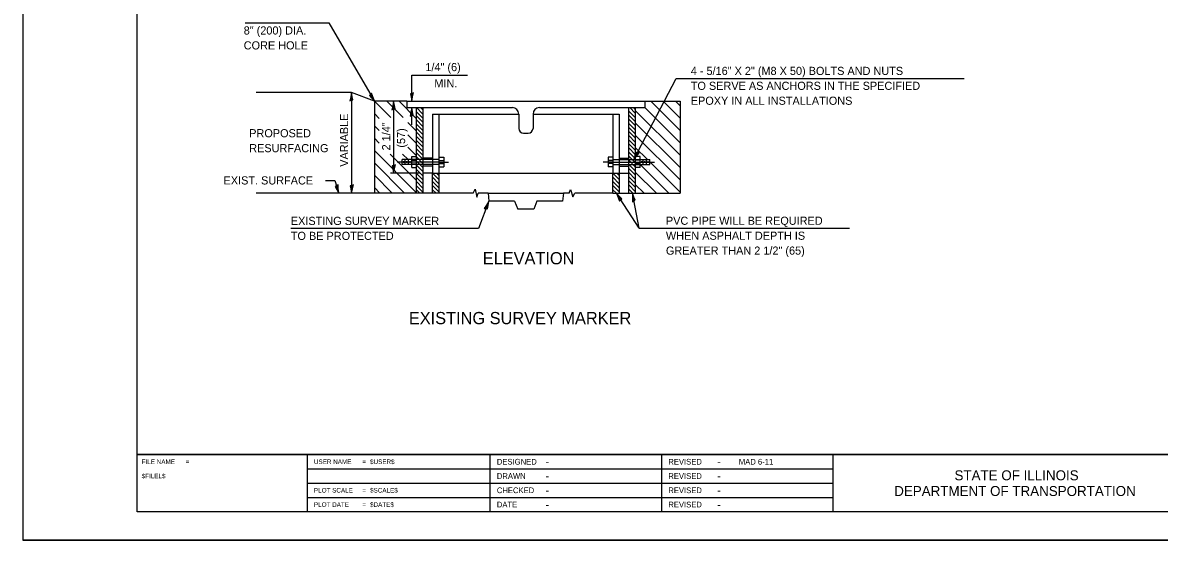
# Model space of a CAD drawing. Extents: x 99219.3 to 99253.3, y 99421.8 to 99443.8.
# Drawn here: x 99219.35 to 99239.23, y 99421.78 to 99430.84 of the extents above; entities that cross this region are included whole.
import ezdxf

# ---------------------------------------------------------------- set-up
doc = ezdxf.new("R2010")
doc.units = 0
for name, color, linetype in [('Design_PR_Railroad Track', 7, 'Continuous'), ('Design_PR_Roadway Dimensions', 7, 'Continuous'), ('Design_PR_Roadway Notes', 7, 'Continuous'), ('Drainage_PR_Adjustment Items', 7, 'Continuous'), ('Level 43', 7, 'Continuous'), ('Level 8', 7, 'Continuous'), ('Sheets_50 Reference Boundary', 7, 'Continuous'), ('Sheets_General Details', 7, 'Continuous'), ('Sheets_Printer Plotting Border', 7, 'Continuous'), ('Topo_Building', 7, 'Continuous'), ('Topo_NonHighway Improvements', 7, 'Continuous')]:
    doc.layers.add(name, color=color, linetype=linetype)

msp = doc.modelspace()

# ---------------------------------------------------------------- linework, layer by layer
at = {"layer": 'Design_PR_Railroad Track'}
for p, q in [((99226.348, 99429.241), (99226.236, 99429.353)), ((99226.348, 99429.169), (99226.236, 99429.281)), ((99226.348, 99429.313), (99226.308, 99429.353)), ((99230.063, 99429.182), (99229.951, 99429.294)), ((99230.063, 99429.254), (99229.965, 99429.353)), ((99230.063, 99429.326), (99230.037, 99429.353)), ((99226.348, 99429.097), (99226.236, 99429.209)), ((99226.348, 99429.025), (99226.236, 99429.137)), ((99226.348, 99428.953), (99226.236, 99429.065)), ((99230.063, 99429.11), (99229.951, 99429.222)), ((99230.063, 99429.038), (99229.951, 99429.15)), ((99230.063, 99428.966), (99229.951, 99429.078)), ((99226.348, 99428.881), (99226.236, 99428.993)), ((99226.348, 99428.809), (99226.236, 99428.921)), ((99226.348, 99428.737), (99226.236, 99428.849)), ((99230.063, 99428.894), (99229.951, 99429.006)), ((99230.063, 99428.822), (99229.951, 99428.935)), ((99230.063, 99428.75), (99229.951, 99428.863)), ((99226.348, 99428.665), (99226.236, 99428.777)), ((99226.348, 99428.593), (99226.236, 99428.705)), ((99226.348, 99428.521), (99226.236, 99428.633)), ((99230.063, 99428.678), (99229.951, 99428.791)), ((99230.063, 99428.607), (99229.951, 99428.719)), ((99230.063, 99428.535), (99229.951, 99428.647)), ((99226.348, 99428.449), (99226.236, 99428.561)), ((99226.348, 99428.377), (99226.236, 99428.489)), ((99230.063, 99428.463), (99229.951, 99428.575)), ((99230.063, 99428.391), (99229.951, 99428.503)), ((99226.348, 99428.306), (99226.236, 99428.417)), ((99226.348, 99428.234), (99226.236, 99428.345)), ((99226.348, 99428.162), (99226.236, 99428.273)), ((99230.063, 99428.319), (99229.951, 99428.431)), ((99230.063, 99428.247), (99229.951, 99428.359)), ((99230.063, 99428.175), (99229.951, 99428.287)), ((99226.348, 99428.09), (99226.236, 99428.201)), ((99226.348, 99428.018), (99226.236, 99428.129)), ((99226.348, 99427.946), (99226.236, 99428.058)), ((99226.628, 99428.093), (99226.516, 99428.205)), ((99226.628, 99428.021), (99226.516, 99428.133)), ((99226.628, 99427.949), (99226.516, 99428.061)), ((99226.628, 99428.165), (99226.588, 99428.205)), ((99229.783, 99428.093), (99229.671, 99428.205)), ((99229.783, 99428.021), (99229.671, 99428.133)), ((99229.783, 99427.949), (99229.671, 99428.061)), ((99229.783, 99428.165), (99229.743, 99428.205)), ((99230.063, 99428.103), (99229.951, 99428.215)), ((99230.063, 99428.031), (99229.951, 99428.143)), ((99230.063, 99427.959), (99229.951, 99428.071)), ((99226.348, 99427.874), (99226.236, 99427.986)), ((99226.295, 99427.855), (99226.236, 99427.914)), ((99226.628, 99427.877), (99226.516, 99427.989)), ((99226.578, 99427.855), (99226.516, 99427.917)), ((99229.783, 99427.877), (99229.671, 99427.989)), ((99229.733, 99427.855), (99229.671, 99427.917)), ((99230.063, 99427.887), (99229.951, 99427.999)), ((99230.023, 99427.855), (99229.951, 99427.927))]:
    msp.add_line(p, q, dxfattribs=at)
at = {"layer": 'Design_PR_Roadway Notes'}
for p, q in [((99223.238, 99430.84), (99224.7, 99430.84)), ((99224.7, 99430.84), (99225.498, 99429.465)), ((99230.035, 99428.443), (99230.78, 99429.866)), ((99230.78, 99429.866), (99235.818, 99429.866)), ((99224.643, 99428.079), (99224.809, 99428.079)), ((99224.809, 99428.079), (99224.877, 99427.855)), ((99230.133, 99427.245), (99229.733, 99427.855)), ((99230.133, 99427.245), (99230.014, 99427.855)), ((99227.503, 99427.715), (99227.32, 99427.239)), ((99230.133, 99427.245), (99233.81, 99427.245)), ((99227.32, 99427.239), (99224.037, 99427.239))]:
    msp.add_line(p, q, dxfattribs=at)
for points in [[(99225.451, 99429.609), (99225.432, 99429.584), (99225.411, 99429.566), (99225.45, 99429.522), (99225.498, 99429.465), (99225.471, 99429.54)], [(99230.131, 99428.56), (99230.101, 99428.563), (99230.074, 99428.571), (99230.058, 99428.515), (99230.035, 99428.443), (99230.085, 99428.506)], [(99224.864, 99428.006), (99224.84, 99427.986), (99224.815, 99427.974), (99224.843, 99427.922), (99224.877, 99427.855), (99224.868, 99427.935)], [(99229.789, 99427.714), (99229.806, 99427.74), (99229.826, 99427.758), (99229.785, 99427.8), (99229.733, 99427.855), (99229.765, 99427.781)], [(99230.012, 99427.703), (99230.037, 99427.721), (99230.063, 99427.731), (99230.04, 99427.785), (99230.014, 99427.855), (99230.015, 99427.775)], [(99227.421, 99427.588), (99227.452, 99427.589), (99227.479, 99427.583), (99227.488, 99427.641), (99227.503, 99427.715), (99227.461, 99427.646)]]:
    msp.add_lwpolyline(points, close=True, dxfattribs=at)
at = {"layer": 'Drainage_PR_Adjustment Items'}
for p, q in [((99225.784, 99429.179), (99225.498, 99429.465)), ((99226, 99429.179), (99225.714, 99429.465)), ((99226.236, 99429.159), (99225.93, 99429.465)), ((99230.847, 99428.953), (99230.335, 99429.465)), ((99230.847, 99429.169), (99230.551, 99429.465)), ((99230.847, 99429.385), (99230.767, 99429.465)), ((99225.582, 99429.165), (99225.498, 99429.249)), ((99230.847, 99428.521), (99230.063, 99429.305)), ((99230.847, 99428.737), (99230.231, 99429.353)), ((99225.582, 99428.95), (99225.498, 99429.033)), ((99226.236, 99428.943), (99226.085, 99429.095)), ((99230.847, 99428.305), (99230.063, 99429.089)), ((99226.236, 99428.727), (99226.085, 99428.879)), ((99230.847, 99428.089), (99230.063, 99428.873)), ((99225.582, 99428.734), (99225.498, 99428.817)), ((99226.236, 99428.511), (99226.085, 99428.663)), ((99230.277, 99428.443), (99230.063, 99428.657)), ((99226.236, 99427.863), (99225.498, 99428.601)), ((99226.236, 99428.079), (99225.777, 99428.538)), ((99226.088, 99428.443), (99225.993, 99428.538)), ((99226.028, 99427.855), (99225.498, 99428.385)), ((99226.236, 99428.295), (99226.228, 99428.303)), ((99230.649, 99427.855), (99230.147, 99428.357)), ((99230.847, 99427.873), (99230.315, 99428.405)), ((99225.812, 99427.855), (99225.498, 99428.169)), ((99230.433, 99427.855), (99230.063, 99428.225)), ((99225.596, 99427.855), (99225.498, 99427.953)), ((99230.217, 99427.855), (99230.063, 99428.009))]:
    msp.add_line(p, q, dxfattribs=at)
at = {"layer": 'Level 43'}
for p, q in [((99226.154, 99429.465), (99226.154, 99429.921)), ((99226.154, 99429.921), (99227.127, 99429.921)), ((99225.099, 99429.619), (99225.099, 99427.855)), ((99225.835, 99429.465), (99225.835, 99428.205)), ((99226.154, 99429.051), (99226.154, 99429.353)), ((99226.292, 99428.205), (99225.779, 99428.205))]:
    msp.add_line(p, q, dxfattribs=at)
for points in [[(99225.068, 99429.47), (99225.097, 99429.483), (99225.124, 99429.487), (99225.112, 99429.545), (99225.099, 99429.619), (99225.085, 99429.54)], [(99225.804, 99429.316), (99225.832, 99429.328), (99225.86, 99429.333), (99225.848, 99429.39), (99225.835, 99429.465), (99225.821, 99429.386)], [(99226.185, 99429.613), (99226.156, 99429.601), (99226.129, 99429.596), (99226.141, 99429.539), (99226.154, 99429.465), (99226.168, 99429.544)], [(99226.123, 99429.204), (99226.151, 99429.216), (99226.179, 99429.221), (99226.167, 99429.279), (99226.154, 99429.353), (99226.139, 99429.274)], [(99225.866, 99428.353), (99225.838, 99428.341), (99225.81, 99428.337), (99225.822, 99428.279), (99225.835, 99428.205), (99225.849, 99428.284)], [(99225.131, 99428.003), (99225.102, 99427.991), (99225.075, 99427.987), (99225.087, 99427.929), (99225.099, 99427.855), (99225.114, 99427.934)]]:
    msp.add_lwpolyline(points, close=True, dxfattribs=at)
at = {"layer": 'Level 8'}
for p, q in [((99225.099, 99429.619), (99223.43, 99429.619)), ((99225.498, 99429.465), (99225.099, 99429.619)), ((99226.068, 99429.465), (99225.498, 99429.465)), ((99225.498, 99429.465), (99225.498, 99427.855)), ((99226.068, 99429.465), (99230.231, 99429.465)), ((99226.068, 99429.465), (99226.068, 99429.353)), ((99230.231, 99429.465), (99230.231, 99429.353)), ((99230.231, 99429.465), (99230.847, 99429.465)), ((99230.847, 99429.465), (99230.847, 99427.855)), ((99226.068, 99429.353), (99227.913, 99429.353)), ((99226.236, 99427.855), (99226.236, 99429.353)), ((99226.348, 99429.353), (99226.348, 99427.855)), ((99228.025, 99429.241), (99228.025, 99428.989)), ((99228.274, 99429.241), (99228.274, 99428.989)), ((99228.386, 99429.353), (99230.231, 99429.353)), ((99229.951, 99427.855), (99229.951, 99429.353)), ((99230.063, 99429.353), (99230.063, 99427.855)), ((99228.109, 99428.905), (99228.19, 99428.905)), ((99226.152, 99428.443), (99225.984, 99428.443)), ((99225.984, 99428.359), (99225.984, 99428.443)), ((99226.04, 99428.359), (99226.04, 99428.443)), ((99226.096, 99428.359), (99226.096, 99428.443)), ((99226.152, 99428.303), (99226.152, 99428.499)), ((99226.152, 99428.499), (99226.236, 99428.499)), ((99226.152, 99428.359), (99226.152, 99428.443)), ((99226.152, 99428.433), (99226.236, 99428.433)), ((99226.516, 99428.471), (99226.348, 99428.471)), ((99229.783, 99428.471), (99229.951, 99428.471)), ((99230.147, 99428.499), (99230.063, 99428.499)), ((99230.147, 99428.433), (99230.063, 99428.433)), ((99230.147, 99428.303), (99230.147, 99428.499)), ((99230.147, 99428.443), (99230.315, 99428.443)), ((99230.147, 99428.359), (99230.147, 99428.443)), ((99230.203, 99428.359), (99230.203, 99428.443)), ((99230.259, 99428.359), (99230.259, 99428.443)), ((99230.315, 99428.359), (99230.315, 99428.443)), ((99226.152, 99428.359), (99225.984, 99428.359)), ((99226.012, 99428.387), (99226.012, 99428.415)), ((99226.068, 99428.387), (99226.068, 99428.415)), ((99226.124, 99428.387), (99226.124, 99428.415)), ((99226.152, 99428.368), (99226.236, 99428.368)), ((99226.152, 99428.303), (99226.236, 99428.303)), ((99226.236, 99428.387), (99226.236, 99428.415)), ((99226.516, 99428.331), (99226.348, 99428.331)), ((99229.783, 99428.331), (99229.951, 99428.331)), ((99230.063, 99428.387), (99230.063, 99428.415)), ((99230.147, 99428.368), (99230.063, 99428.368)), ((99230.147, 99428.303), (99230.063, 99428.303)), ((99230.147, 99428.359), (99230.315, 99428.359)), ((99230.175, 99428.387), (99230.175, 99428.415)), ((99230.231, 99428.387), (99230.231, 99428.415)), ((99230.287, 99428.387), (99230.287, 99428.415)), ((99226.516, 99428.205), (99226.348, 99428.205)), ((99226.516, 99427.855), (99226.516, 99428.205)), ((99226.516, 99428.205), (99226.628, 99428.205)), ((99226.628, 99428.205), (99229.671, 99428.205)), ((99226.628, 99428.205), (99226.628, 99427.855)), ((99229.671, 99427.855), (99229.671, 99428.205)), ((99229.671, 99428.205), (99229.783, 99428.205)), ((99229.783, 99428.205), (99229.951, 99428.205)), ((99229.783, 99428.205), (99229.783, 99427.855)), ((99225.498, 99427.855), (99223.43, 99427.855)), ((99226.628, 99427.855), (99225.498, 99427.855)), ((99227.228, 99427.855), (99226.628, 99427.855)), ((99227.491, 99427.855), (99227.317, 99427.855)), ((99227.491, 99427.855), (99227.503, 99427.715)), ((99227.491, 99427.855), (99228.808, 99427.855)), ((99228.808, 99427.855), (99228.791, 99427.715)), ((99228.905, 99427.855), (99228.808, 99427.855)), ((99229.671, 99427.855), (99229.003, 99427.855)), ((99229.671, 99427.855), (99230.847, 99427.855)), ((99227.951, 99427.715), (99227.503, 99427.715)), ((99227.951, 99427.715), (99228.007, 99427.575)), ((99228.343, 99427.715), (99228.287, 99427.575)), ((99228.791, 99427.715), (99228.343, 99427.715)), ((99228.287, 99427.575), (99228.007, 99427.575))]:
    msp.add_line(p, q, dxfattribs=at)
for points in [[(99227.228, 99427.855), (99227.261, 99427.925), (99227.291, 99427.783), (99227.317, 99427.855)], [(99228.905, 99427.855), (99228.931, 99427.92), (99228.97, 99427.792), (99229.003, 99427.855)]]:
    msp.add_lwpolyline(points, dxfattribs=at)
for centre, radius, start, end in [((99227.913, 99429.241), 0.112, 0, 90), ((99228.386, 99429.241), 0.112, 90, 180), ((99228.109, 99428.989), 0.084, 180, 270), ((99228.19, 99428.989), 0.084, 270, 0)]:
    msp.add_arc(centre, radius, start, end, dxfattribs=at)
at = {"layer": 'Sheets_50 Reference Boundary'}
msp.add_lwpolyline([(99221.347, 99443.279), (99252.847, 99443.279), (99252.847, 99423.279), (99221.347, 99423.279)], close=True, dxfattribs=at)
at = {"layer": 'Sheets_General Details'}
for p, q in [((99219.347, 99443.779), (99219.347, 99421.779)), ((99221.347, 99423.279), (99252.847, 99423.279)), ((99224.321, 99423.279), (99224.321, 99422.279)), ((99227.521, 99423.279), (99227.521, 99422.279)), ((99230.521, 99423.279), (99230.521, 99422.279)), ((99233.521, 99423.279), (99233.521, 99422.279)), ((99224.321, 99423.029), (99233.521, 99423.029)), ((99224.321, 99422.779), (99233.521, 99422.779)), ((99224.321, 99422.529), (99233.521, 99422.529)), ((99253.347, 99421.779), (99219.347, 99421.779))]:
    msp.add_line(p, q, dxfattribs=at)
msp.add_lwpolyline([(99221.347, 99443.279), (99252.847, 99443.279), (99252.847, 99422.279), (99221.347, 99422.279)], close=True, dxfattribs=at)
at = {"layer": 'Sheets_Printer Plotting Border'}
msp.add_lwpolyline([(99219.347, 99421.779), (99253.347, 99421.779), (99253.347, 99443.779), (99219.347, 99443.779)], close=True, dxfattribs=at)
at = {"layer": 'Topo_Building'}
for p, q in [((99226.348, 99428.401), (99225.9, 99428.401)), ((99226.628, 99428.401), (99226.348, 99428.401)), ((99226.628, 99428.401), (99226.796, 99428.401)), ((99229.671, 99428.401), (99229.503, 99428.401)), ((99229.671, 99428.401), (99229.951, 99428.401)), ((99229.951, 99428.401), (99230.399, 99428.401))]:
    msp.add_line(p, q, dxfattribs=at)
at = {"layer": 'Topo_NonHighway Improvements'}
for p, q in [((99226.516, 99429.241), (99226.516, 99428.205)), ((99226.516, 99429.241), (99228.025, 99429.241)), ((99226.628, 99429.241), (99226.628, 99428.205)), ((99228.274, 99429.241), (99229.783, 99429.241)), ((99229.671, 99429.241), (99229.671, 99428.205)), ((99229.783, 99429.241), (99229.783, 99428.205)), ((99226.628, 99428.443), (99226.152, 99428.443)), ((99226.628, 99428.485), (99226.712, 99428.485)), ((99226.712, 99428.485), (99226.712, 99428.317)), ((99229.587, 99428.485), (99229.587, 99428.317)), ((99229.671, 99428.485), (99229.587, 99428.485)), ((99229.671, 99428.443), (99230.147, 99428.443)), ((99226.628, 99428.359), (99226.152, 99428.359)), ((99226.628, 99428.429), (99226.712, 99428.429)), ((99226.628, 99428.373), (99226.712, 99428.373)), ((99226.628, 99428.317), (99226.712, 99428.317)), ((99229.671, 99428.429), (99229.587, 99428.429)), ((99229.671, 99428.373), (99229.587, 99428.373)), ((99229.671, 99428.317), (99229.587, 99428.317)), ((99229.671, 99428.359), (99230.147, 99428.359))]:
    msp.add_line(p, q, dxfattribs=at)

# ---------------------------------------------------------------- texts
at = {"layer": 'Design_PR_Roadway Dimensions'}
for s, rotation, p in [('1/4" (6)', 360, (99226.391, 99429.992)), ('MIN.', 360, (99226.548, 99429.707)), ('VARIABLE', 90, (99225.04, 99428.318)), ('2 1/4"', 90, (99225.776, 99428.604)), ('(57)', 90, (99226.037, 99428.653))]:
    msp.add_text(s, height=0.1425, rotation=rotation, dxfattribs=at).set_placement(p)
at = {"layer": 'Design_PR_Roadway Notes'}
for s, height, p in [('8" (200) DIA.', 0.1425, (99223.213, 99430.633)), ('CORE HOLE', 0.1425, (99223.213, 99430.372)), ('4 - 5/16" X 2" (M8 X 50) BOLTS AND NUTS', 0.1425, (99231.034, 99429.925)), ('TO SERVE AS ANCHORS IN THE SPECIFIED', 0.1425, (99231.034, 99429.664)), ('EPOXY IN ALL INSTALLATIONS', 0.1425, (99231.034, 99429.403)), ('PROPOSED', 0.1425, (99223.309, 99428.834)), ('RESURFACING', 0.1425, (99223.309, 99428.573)), ('EXIST. SURFACE', 0.1425, (99222.86, 99428.008)), ('EXISTING SURVEY MARKER', 0.1425, (99224.037, 99427.299)), ('PVC PIPE WILL BE REQUIRED', 0.1425, (99230.599, 99427.302)), ('TO BE PROTECTED', 0.1425, (99224.037, 99427.037)), ('WHEN ASPHALT DEPTH IS', 0.1425, (99230.599, 99427.04)), ('GREATER THAN 2 1/2" (65)', 0.1425, (99230.599, 99426.779)), ('ELEVATION', 0.2137, (99227.395, 99426.61)), ('EXISTING SURVEY MARKER', 0.21375, (99226.102, 99425.562))]:
    msp.add_text(s, height=height, dxfattribs=at).set_placement(p)
at = {"layer": 'Sheets_General Details'}
for s, p in [('FILE NAME', (99221.427, 99423.114)), ('=', (99222.199, 99423.114)), ('USER NAME', (99224.441, 99423.114)), ('=', (99225.289, 99423.114)), ('$USER$', (99225.423, 99423.114)), ('$FILEL$', (99221.427, 99422.864)), ('PLOT SCALE', (99224.441, 99422.614)), ('=', (99225.289, 99422.614)), ('$SCALE$', (99225.423, 99422.614)), ('PLOT DATE', (99224.441, 99422.364)), ('=', (99225.289, 99422.364)), ('$DATE$', (99225.423, 99422.364))]:
    msp.add_text(s, height=0.08, rotation=360, dxfattribs=at).set_placement(p)
for s, height, p in [('DESIGNED', 0.1, (99227.641, 99423.104)), ('-', 0.14, (99228.495, 99423.084)), ('REVISED', 0.1, (99230.641, 99423.104)), ('-', 0.14, (99231.495, 99423.084)), ('MAD 6-11 ', 0.1, (99231.875, 99423.104)), ('DRAWN', 0.1, (99227.641, 99422.854)), ('-', 0.14, (99228.495, 99422.834)), ('REVISED', 0.1, (99230.641, 99422.854)), ('-', 0.14, (99231.495, 99422.834)), ('STATE OF ILLINOIS', 0.175, (99235.648, 99422.829)), ('CHECKED', 0.1, (99227.641, 99422.604)), ('REVISED', 0.1, (99230.641, 99422.604)), ('DEPARTMENT OF TRANSPORTATION', 0.175, (99234.593, 99422.554)), ('-', 0.14, (99228.495, 99422.584)), ('-', 0.14, (99231.495, 99422.584)), ('DATE', 0.1, (99227.641, 99422.354)), ('-', 0.14, (99228.495, 99422.334)), ('REVISED', 0.1, (99230.641, 99422.354)), ('-', 0.14, (99231.495, 99422.334))]:
    msp.add_text(s, height=height, dxfattribs=at).set_placement(p)

doc.saveas('drawing.dxf')
